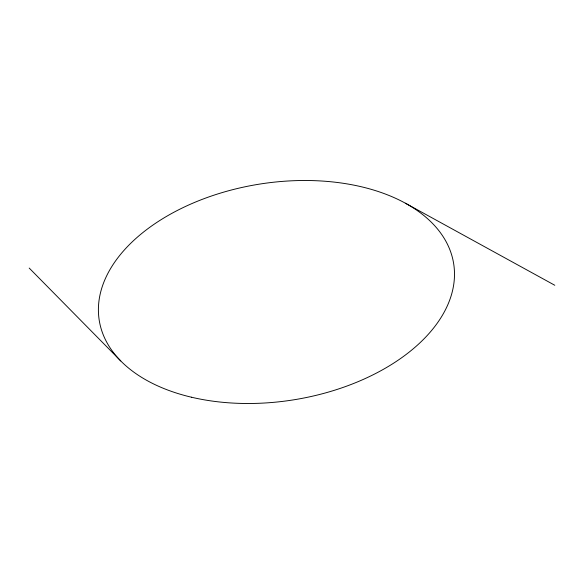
<?xml version="1.0" encoding="UTF-8"?>
<svg xmlns="http://www.w3.org/2000/svg" width="584" height="584" viewBox="0 0 584 584"><rect width="100%" height="100%" fill="white"/><g stroke="black" fill="none" stroke-linecap="round" stroke-linejoin="round"><path stroke-width="0.88" d="M405.384 203.21L554.8 285.277M29.2 268.063L120.757 360.948M191.501 397.222A179.463 109.201 -9.1 0 0 454.432 271.326A179.463 109.201 -9.1 0 0 183.412 207.444A179.463 109.201 -9.1 0 0 191.501 397.222"/></g></svg>
